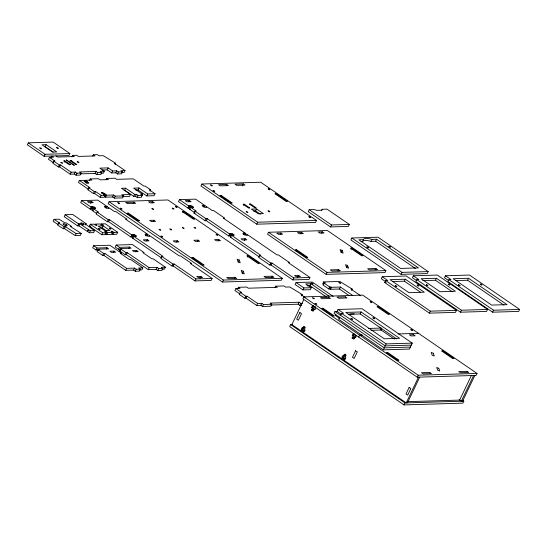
<?xml version="1.0" encoding="UTF-8"?>
<svg xmlns="http://www.w3.org/2000/svg" width="547" height="547" viewBox="0 0 547 547"><rect width="100%" height="100%" fill="white"/><g stroke="black" fill="none" stroke-linecap="round" stroke-linejoin="round"><path stroke-width="0.82" d="M54.05 219.34L59.732 223.005L58.488 223.039L57.62 225.07L63.274 228.714L64.519 228.673L75.267 235.607L80.327 235.449L81.223 233.439L70.474 226.513L71.719 226.479L66.064 222.827L64.819 222.868L59.103 219.183L54.05 219.34L53.148 221.35L58.146 224.571M63.274 228.714L64.177 226.704L65.421 226.663L76.17 233.596L81.223 233.439M64.519 228.673L65.421 226.663M65.756 226.068L66.358 224.728M75.267 235.607L76.17 233.596M28.294 142.835L27.35 144.818L44.081 156.278L68.949 155.526L69.893 153.55L53.162 142.09L28.294 142.835L45.025 154.295L69.893 153.55M46.153 144.688L42.003 144.818L52.601 152.073L56.751 151.95L46.153 144.688L45.21 146.671L53.155 152.114M44.081 156.278L45.025 154.295M50.939 158.008L51.883 156.032L53.551 157.174L49.408 157.304L48.464 159.28L53.346 162.623M49.408 157.304L54.987 161.119L53.743 161.16L52.799 163.136L58.379 166.958L59.623 166.924L70.214 174.178L74.358 174.055L76.033 175.204L80.177 175.074L81.12 173.098L79.452 171.949L96.026 171.45L97.701 172.599L101.845 172.469L100.901 174.452L96.751 174.575L95.082 173.433L80.163 173.878M58.379 166.958L59.322 164.975L60.567 164.941L71.158 172.202L75.308 172.073L76.977 173.221L81.12 173.098M59.623 166.924L60.567 164.941M64.293 162.158L64.922 160.839L70.522 164.681L69.284 164.715L63.678 160.88L64.922 160.839M71.972 156.722L72.601 155.403L76.744 155.28L78.419 156.428L94.993 155.929L93.325 154.78L92.696 156.1M70.214 174.178L71.158 172.202M74.358 174.055L75.308 172.073M76.033 175.204L76.977 173.221M86.501 183.238L87.137 181.919L88.805 183.06L87.561 183.101L85.353 181.966L83.547 180.346L79.404 180.476L78.46 182.452L88.395 189.255M86.132 223.689L72.724 214.499L65.182 214.725L64.238 216.708L77.647 225.897L78.891 225.856L89.373 232.742L93.599 232.612L94.542 230.629L84.894 223.723L86.132 223.689L85.503 225.008M84.163 181.631L84.792 180.312L91.834 180.1L90.166 178.951L89.53 180.271M85.277 182.397L85.906 181.078L86.447 181.057L87.67 181.898L87.041 183.218M85.817 182.377L86.447 181.057M106.651 207.949L107.28 206.622L97.797 200.134L81.64 200.619L80.696 202.595L90.173 209.091L91 209.07L92.135 206.561L94.105 207.019L95.773 208.168L94.535 208.209L93.899 209.528M95.082 173.433L96.026 171.45M79.404 180.476L90.002 187.73L88.758 187.771L87.814 189.747L93.387 193.57L94.631 193.535L100.21 197.351L104.354 197.228L105.297 195.245L101.284 192.496L102.528 192.462L105.968 194.431L105.427 194.445L104.798 195.764M96.751 174.575L97.701 172.599M77.647 225.897L78.59 223.914L79.835 223.873L90.317 230.759L94.542 230.629M93.387 193.57L94.337 191.587L95.575 191.553L101.154 195.375L105.297 195.245M102.221 170.028L107.198 169.878L111.656 172.934L115.8 172.804L117.475 173.953L121.619 173.83L122.562 171.847L118.419 171.97L116.743 170.828L112.6 170.951L108.142 167.895L99.855 168.141L104.313 171.197L103.369 173.18L100.88 173.255M78.891 225.856L79.835 223.873M94.631 193.535L95.575 191.553M90.652 203.498L91.602 201.515L93.27 202.663L89.127 202.787L87.452 201.638L91.602 201.515M107.198 169.878L108.142 167.895M90.173 209.091L91.117 207.115L91.951 207.087L91.226 206.588L92.135 206.561M82.829 225.09L83.465 223.764M92.86 207.06L91.917 209.043L91.192 208.544M106.111 179.772L106.74 178.452L115.027 178.206L116.702 179.348L133.277 178.848L143.875 186.11L145.119 186.069L150.692 189.891L150.063 191.211M94.535 208.209L95.26 208.701L92.792 208.257L91.848 210.239L96.73 213.583M93.161 209.002L94.105 207.019M115.055 164.599L115.684 163.28L103.287 155.676L99.137 155.799L97.469 154.657L93.325 154.78M111.656 172.934L112.6 170.951M100.21 197.351L101.154 195.375M101.899 193.782L102.528 192.462M103.568 194.923L104.197 193.604M104.108 194.91L104.737 193.59M105.038 233.425L106.713 234.567L111.766 234.417L112.709 232.434L107.656 232.591L105.981 231.443L104.737 231.484L106.412 232.625L105.468 234.608L101.735 234.718L89.359 226.239L90.303 224.256L94.029 224.147L95.704 225.289L96.949 225.255L95.274 224.106L100.333 223.955L102.002 225.104L103.246 225.063L101.571 223.921L100.942 225.241M87.288 231.607L88.231 229.624M87.698 231.593L88.641 229.61M92.792 208.257L98.371 212.079L97.127 212.113L96.183 214.096L107.335 221.74L108.579 221.699L130.883 236.981L131.718 236.954L132.846 234.451L134.815 234.909L136.49 236.058L135.246 236.092L135.971 236.591L135.061 236.619L133.502 236.147L132.559 238.13L161.413 257.89M115.8 172.804L116.743 170.828M105.598 197.193L106.542 195.211L113.585 194.999L115.26 196.141L123.547 195.894L122.603 197.877L114.316 198.123L112.641 196.975L105.598 197.193L104.484 196.428L105.024 196.407M89.373 232.742L90.317 230.759M117.475 173.953L118.419 171.97M105.824 207.969L106.453 206.65L107.28 206.622M109.099 201.74L108.156 203.723L222.485 282.04L281.329 280.262L282.273 278.286L167.943 199.97L109.099 201.74L223.429 280.057L282.273 278.286M115.684 163.28L114.439 163.321L125.037 170.575L124.087 172.558L121.605 172.633M112.641 196.975L113.585 194.999M114.316 198.123L115.26 196.141M139.41 269.917L141.912 269.842L142.856 267.866L130.589 259.463L129.345 259.497L120.306 253.309L121.55 253.268L109.838 245.247L93.64 245.74L92.689 247.716L96.04 250.006L98.528 249.931M100.559 227.935L102.227 227.887L103.178 225.904L109.926 230.526L104.908 230.677L98.159 226.055L103.178 225.904M107.335 221.74L108.279 219.757L109.523 219.716L131.834 234.998L132.661 234.978L131.936 234.478L132.846 234.451M101.735 234.718L102.686 232.742L106.412 232.625M108.579 221.699L109.523 219.716M96.04 250.006L96.983 248.03L106.952 247.729L108.621 248.871L98.658 249.172L98.022 250.492M142.247 195.334L138.104 195.457L136.429 194.308L134.644 194.363L125.612 188.175L124.668 190.158L133.7 196.346L135.485 196.291L137.16 197.433L141.304 197.31L142.247 195.334L140.572 194.185L142.357 194.13L141.413 196.113M105.352 232.762L105.981 231.443M98.658 249.172L99.212 249.555L98.009 249.596L97.065 251.572L102.645 255.394L103.848 255.36L125.707 270.334L133.584 270.095L135.253 271.244L139.417 271.114L140.367 269.138L138.692 267.989L142.856 267.866M106.713 234.567L107.656 232.591M125.612 188.175L121.468 188.298L130.501 194.486L129.557 196.469L122.501 196.681M102.645 255.394L103.588 253.411L104.792 253.377L126.651 268.351L134.528 268.112L136.196 269.261L140.367 269.138M113.01 234.383L113.954 232.4L117.687 232.29L116.743 234.266L113.01 234.383L111.896 233.617M106.316 249.049L106.952 247.729M103.848 255.36L104.792 253.377M133.7 196.346L134.644 194.363M138.042 189.953L138.986 187.97L147.745 193.966L155.027 193.747L154.083 195.73L146.794 195.949L138.042 189.953L135.731 190.021M135.485 196.291L136.429 194.308M127.69 214.451L128.319 213.132L139.471 220.769L138.227 220.803L127.075 213.166L128.319 213.132M133.352 203.511L133.981 202.192L135.656 203.334L127.362 203.587L125.694 202.438L133.981 202.192M137.16 197.433L138.104 195.457M161.96 269.24L164.456 269.165L165.399 267.182L153.133 258.779L151.888 258.82L142.856 252.632L144.093 252.591L132.388 244.571L116.183 245.056L115.239 247.039L118.583 249.329L120.244 249.282M113.393 252.427L114.022 251.107L115.69 252.249L111.547 252.372L109.879 251.23L114.022 251.107M118.583 249.329L119.526 247.347L129.495 247.046L131.164 248.194L121.202 248.495L120.258 250.478M165.399 267.182L161.235 267.312L162.91 268.454L161.967 270.437L157.803 270.56L156.127 269.418L148.251 269.65L126.391 254.676L125.188 254.717L119.608 250.895L120.559 248.912L121.755 248.878L121.202 248.495M146.794 195.949L147.745 193.966M130.883 236.981L131.834 234.998M131.902 236.434L132.627 236.926L133.571 234.95M125.188 254.717L126.131 252.735L127.335 252.7L149.194 267.674L157.071 267.435L158.746 268.584L162.91 268.454M134.815 234.909L133.871 236.892L132.627 236.926M128.866 248.372L129.495 247.046M126.391 254.676L127.335 252.7M152.045 202.944L152.675 201.624L154.35 202.773L150.206 202.896L148.531 201.754L152.675 201.624M125.707 270.334L126.651 268.351M135.936 251.743L136.565 250.423L138.241 251.572L134.09 251.695L132.422 250.553L136.565 250.423M145.625 235.887L146.439 234.041L147.991 234.513L147.362 235.832M146.534 235.86L147.164 234.54M153.276 221.576L153.905 220.256L155.58 221.398L151.355 221.528L149.68 220.379L153.905 220.256M146.74 241.036L147.369 239.716L149.044 240.865L144.9 240.988L143.225 239.839L147.369 239.716M133.584 270.095L134.528 268.112M135.253 271.244L136.196 269.261M204.455 206.951L205.084 205.631L195.6 199.135L179.437 199.621L178.493 201.604L187.977 208.099L188.804 208.072L189.939 205.569L191.901 206.028L193.576 207.176L192.332 207.21L193.057 207.71L192.147 207.737L190.595 207.265L189.652 209.248L194.527 212.585M148.251 269.65L149.194 267.674M133.502 236.147L163.061 256.393L161.816 256.434L160.873 258.41L172.031 266.054L173.269 266.013L195.026 280.912L211.183 280.426L212.127 278.444L190.377 263.545L191.621 263.51L180.469 255.866L179.225 255.907L149.666 235.661L148.839 235.682L149.563 236.181L148.654 236.208L146.685 235.75L145.01 234.601L146.254 234.567L145.529 234.068L146.439 234.041M182.807 212.79L183.436 211.47L194.588 219.108L193.344 219.149L182.192 211.504L183.436 211.47M156.127 269.418L157.071 267.435M188.77 201.843L189.399 200.523L191.074 201.665L186.93 201.788L185.255 200.646L189.399 200.523M157.803 270.56L158.746 268.584M187.977 208.099L188.92 206.116L189.747 206.096L189.023 205.597L189.939 205.569M190.664 206.069L189.713 208.045L188.988 207.552M201.884 184.011L200.94 185.994L256.707 224.195L315.557 222.424L316.501 220.441L260.728 182.24L201.884 184.011L257.658 222.212L316.501 220.441M191.272 207.347L191.901 206.028M176.688 242.089L177.317 240.769L178.992 241.911L174.849 242.034L173.173 240.892L177.317 240.769M259.216 256.899L230.362 237.131L231.306 235.148L232.858 235.62L233.774 235.593L233.049 235.101L234.287 235.06L232.619 233.918L229.74 233.487L230.465 233.979L229.514 235.962L228.687 235.989L206.383 220.708L205.139 220.742L193.98 213.104L194.93 211.121L196.168 211.087L190.595 207.265M172.031 266.054L172.975 264.071L174.22 264.03L195.97 278.929L212.127 278.444M173.269 266.013L174.22 264.03M203.628 206.978L204.257 205.658L205.084 205.631M205.139 220.742L206.082 218.759L207.327 218.725L229.631 234.007L230.465 233.979M206.383 220.708L207.327 218.725M197.405 241.459L198.041 240.14L199.71 241.289L195.566 241.412L193.898 240.27L198.041 240.14M226.137 185.782L226.766 184.455L228.441 185.604L220.147 185.857L218.479 184.708L226.766 184.455M192.38 258.765L193.009 257.446L204.168 265.083L202.923 265.124L191.765 257.48L193.009 257.446M195.026 280.912L195.97 278.929M242.396 185.939L243.34 183.956L245.015 185.105L236.728 185.358L235.053 184.209L243.34 183.956M199.963 278.368L200.906 276.392L202.581 277.534L198.438 277.664L196.763 276.515L200.906 276.392M218.13 240.837L218.759 239.518L220.434 240.666L216.291 240.789L214.615 239.641L218.759 239.518M228.687 235.989L229.631 234.007M243.668 205.467L244.277 204.188L249.856 208.01L248.612 208.051L243.039 204.229L244.277 204.188M230.649 233.46L229.706 235.436L231.675 235.894M230.431 235.935L231.374 233.952M231.99 235.237L232.619 233.918M243.613 234.369L244.242 233.049L245.794 233.521L245.165 234.841M253.425 211.012L255.627 210.944L256.57 208.968L263.374 213.624L258.239 213.781L251.435 209.118L256.57 208.968M244.338 234.861L244.967 233.542M222.485 282.04L223.429 280.057M244.229 240.701L245.172 238.724L246.847 239.866L242.704 239.996L241.029 238.848L245.172 238.724M238.26 261.999L239.203 260.016L237.145 259.237L238.157 262.027L240.222 262.806L239.203 260.016M256.707 224.195L257.658 222.212M234.369 278.635L235.005 277.315L236.673 278.464L228.386 278.71L226.711 277.568L235.005 277.315M247.497 257.104L248.126 255.784L259.285 263.422L258.04 263.463L246.882 255.818L248.126 255.784M242.314 273.158L243.258 271.175L241.193 270.396L242.212 273.185L244.27 273.965L243.258 271.175M237.747 288.631L238.376 287.305L240.044 288.454L235.901 288.577L234.957 290.56L239.839 293.903M268.495 232.27L267.551 234.246L326.115 274.362L384.958 272.591L385.902 270.608L327.345 230.492L268.495 232.27L327.058 272.379L385.902 270.608M235.901 288.577L241.48 292.399L240.236 292.433L239.292 294.416L244.871 298.238L246.116 298.197L256.707 305.458L260.851 305.335L262.526 306.477L270.813 306.231L271.756 304.248L270.088 303.106L299.093 302.231L300.768 303.373L302.423 303.325M231.306 235.148L260.864 255.401L259.62 255.435L258.676 257.418L269.828 265.056L271.073 265.022L292.823 279.92L308.987 279.435L309.93 277.452L288.18 262.553L289.425 262.512L278.273 254.875L277.028 254.909L247.47 234.663L246.642 234.69L247.367 235.189L246.451 235.217L244.482 234.752L242.813 233.61L244.058 233.569L243.333 233.077L244.242 233.049M244.871 298.238L245.815 296.255L247.059 296.221L257.651 303.476L261.801 303.353L263.469 304.501L271.756 304.248M246.116 298.197L247.059 296.221M280.317 234.41L280.946 233.09L282.621 234.232L278.471 234.362L276.803 233.213L280.946 233.09M269.828 265.056L270.779 263.08L272.016 263.039L293.766 277.938L309.93 277.452M271.073 265.022L272.016 263.039M256.707 305.458L257.651 303.476M271.668 277.514L272.297 276.194L273.972 277.336L265.685 277.589L264.01 276.44L272.297 276.194M260.851 305.335L261.801 303.353M262.526 306.477L263.469 304.501M309.192 209.686L308.248 211.662L330.552 226.943L348.371 226.41L349.321 224.427L327.01 209.145L322.245 209.289A13.86 3.938 25.5 0 1 321.506 210.205L317.185 210.335A13.86 3.938 25.5 0 1 313.957 209.542L309.192 209.686L331.496 224.967L349.321 224.427M275.038 287.503L275.674 286.184L283.961 285.937L285.63 287.079L289.78 286.956L302.176 294.56L301.547 295.879M301.035 233.788L301.664 232.468L303.339 233.61L299.195 233.733L297.52 232.591L301.664 232.468M296.009 251.087L296.638 249.767L307.79 257.405L306.552 257.446L295.394 249.801L296.638 249.767M321.615 210.609L322.245 209.289M292.823 279.92L293.766 277.938M297.766 277.377L298.71 275.394L300.385 276.543L296.242 276.666L294.566 275.524L298.71 275.394M333.15 296.385L312.234 282.061L296.071 282.546L295.127 284.529L302.99 289.917L310.306 289.691L311.25 287.715L305.67 283.893L310.935 283.736L329.226 296.262M321.759 233.159L322.388 231.839L324.056 232.988L319.913 233.111L318.245 231.969L322.388 231.839M330.552 226.943L331.496 224.967M302.99 289.917L303.934 287.934L311.25 287.715M270.847 305.035L298.149 304.207L299.093 302.231M292.344 324.569L290.635 324.617L289.691 326.6L404.021 404.91L462.865 403.139L463.815 401.156L462.406 400.199M298.149 304.207L299.824 305.356L300.768 303.373M303.858 296.891L302.915 298.874L417.245 377.184L476.095 375.413L477.039 373.43L362.709 295.12L303.858 296.891L418.188 375.208L477.039 373.43M306.983 285.808L309.992 285.719L310.935 283.736M303.797 299.592L291.879 324.583L301.363 331.072L302.6 331.038L303.236 329.718L301.267 329.26L301.958 327.803L303.927 328.262L304.556 326.942M326.115 274.362L327.058 272.379M351.536 290.368L352.165 289.042L339.769 281.445L323.605 281.931L322.662 283.907L323.776 284.672M312.316 308.098L311.373 310.081L312.617 310.046L313.561 308.064L311.592 307.605L312.289 306.149L314.252 306.614M323.605 281.931L325.28 283.072L324.036 283.114L323.092 285.09L328.672 288.912L330.525 289.295L339.502 289.028L349.095 295.599M301.363 331.072L301.992 329.752L303.236 329.718M302.682 328.303L303.626 326.32L305.301 327.468L304.358 329.451L305.082 329.944L304.385 331.4L303.66 330.901L303.031 332.22L342.073 358.962L343.318 358.928L343.947 357.601L341.978 357.143L342.668 355.694L344.637 356.152L345.581 354.169M313.014 306.648L313.643 305.329M302.505 329.219L303.202 327.769M315.236 309.212L313.992 309.246L313.048 311.229L311.373 310.081M315.311 306.47L314.682 307.797L315.407 308.289L314.716 309.746L313.992 309.246M341.178 252.372L342.121 250.389L340.063 249.603L341.075 252.393L343.14 253.179L342.121 250.389M351.858 237.993L350.914 239.976L401.108 274.362L427.214 273.575L428.157 271.592L377.963 237.207L351.858 237.993L402.052 272.379L428.157 271.592M328.672 288.912L329.615 286.936L331.475 287.312L340.446 287.045L352.788 295.496M337.998 270.956L338.627 269.637L340.302 270.786L332.015 271.032L330.34 269.89L338.627 269.637M329.916 288.878L330.86 286.895M330.525 289.295L331.475 287.312M351.126 249.425L351.755 248.106L362.907 255.743L361.67 255.784L350.511 248.14L351.755 248.106M346.648 267.435L347.598 265.452L345.533 264.673L346.545 267.456L348.61 268.242L347.598 265.452M339.502 289.028L340.446 287.045M361.02 241.665L362.613 241.617L363.557 239.641A13.86 3.938 25.5 0 1 371.844 239.388L376.609 239.244L418.434 267.893L400.616 268.433L358.791 239.784L363.557 239.641M337.526 311.434L334.996 311.51L334.053 313.493L384.247 347.871L410.353 347.085M335.851 314.087L335.222 315.407L339.372 318.272M339.632 317.315L338.682 319.291L383.303 349.854L409.409 349.068L412.247 343.126L362.052 308.74L338.053 309.465L337.109 311.448L341.26 314.313M362.613 241.617A13.86 3.938 25.5 0 1 370.9 241.371L371.844 239.388M370.9 241.371L375.666 241.227L376.609 239.244M340.576 315.332L341.519 313.349L343.591 313.287L338.053 309.465M375.297 269.835L375.926 268.515L377.601 269.664L369.314 269.91L367.639 268.762L375.926 268.515M348.254 314.299L360.179 313.944L361.123 311.961L399.604 338.32L384.274 338.784L345.793 312.426L361.123 311.961M352.302 335.489L353 334.039L354.244 333.998L353.547 335.455L352.302 335.489L354.271 335.954L353.328 337.93L352.083 337.971L353.034 335.988M342.073 358.962L342.702 357.642L343.947 357.601M343.393 356.193L344.337 354.21L346.012 355.352L345.068 357.335L345.793 357.834L345.102 359.283L344.378 358.791L343.748 360.111L406.209 402.893L418.489 377.15M343.222 357.109L343.913 355.653M382.264 276.72L387.796 280.543L385.724 280.604L384.78 282.58L429.402 313.144L455.507 312.358L456.451 310.375L406.257 275.996L382.264 276.72L381.321 278.697L385.471 281.561M344.904 356.487L345.848 354.504M355.947 337.096L354.702 337.137L353.759 339.113L352.083 337.971M358.688 337.075L359.632 335.092L362.189 335.017M401.108 274.362L402.052 272.379M381.744 328.699L381.115 330.019L370.928 330.326M392.459 281.555L404.39 281.192L405.334 279.216L424.294 292.201L408.958 292.666L389.997 279.674L405.334 279.216M413.354 275.784L418.893 279.606L416.821 279.667L415.877 281.643L460.492 312.207L486.598 311.421L487.548 309.438L437.354 275.059L413.354 275.784L412.411 277.76L416.561 280.625M383.303 349.854L386.134 343.913L412.247 343.126M422.701 280.645L435.48 280.255L436.424 278.279L455.384 291.264L440.055 291.729L421.094 278.738L436.424 278.279M445.463 275.77L450.995 279.592L448.923 279.654L447.979 281.637L492.594 312.193L518.706 311.407L519.65 309.431L469.456 275.045L445.463 275.77L444.52 277.753L448.67 280.618M429.402 313.144L430.345 311.161L456.451 310.375M404.021 404.91L404.965 402.934L463.815 401.156M417.245 377.184L418.188 375.208M407.453 402.859L419.734 377.109M455.658 280.604L467.589 280.249L468.533 278.266L507.014 304.624L491.678 305.089L453.196 278.724L468.533 278.266M460.492 312.207L461.436 310.224L487.548 309.438M492.594 312.193L493.544 310.217L519.65 309.431M471.227 375.816L459.651 400.089L407.44 401.662M473.606 375.488L461.326 401.231L459.22 399.795M462.571 401.197L474.851 375.447M104.313 171.197L100.169 171.327L101.845 172.469M125.037 170.575L120.887 170.698L122.562 171.847M90.166 178.951L98.453 178.705L100.122 179.847L108.415 179.601L106.74 178.452M87.137 181.919L87.67 181.898M138.986 187.97L133.598 188.134L142.357 194.13M150.692 189.891L149.454 189.932L155.027 193.747M130.501 194.486L121.878 194.746L123.547 195.894M189.652 209.248L190.479 209.221M193.98 213.104L195.224 213.063M101.571 223.921L105.304 223.805L117.687 232.29M89.359 226.239L90.85 226.191M132.559 238.13L133.386 238.102M230.362 237.131L231.19 237.104M119.608 250.895L120.812 250.861M384.78 282.58L386.161 282.539M238.376 287.305L246.663 287.059L248.338 288.207L277.343 287.332L275.674 286.184M352.165 289.042L350.928 289.083L360.685 295.77M302.176 294.56L300.932 294.594L304.905 297.315M299.824 305.356L301.479 305.308M311.592 307.605L313.561 308.064M349.923 313.944L354.251 313.814M368.48 328.446L381.211 328.063M303.66 330.901L304.905 330.86M354.969 334.497L353 334.039M398.011 333.937L418.476 333.321M356.637 335.646L355.4 335.68L356.124 336.179L355.427 337.629L354.702 337.137M411.296 345.109L385.191 345.895L334.996 311.51M344.378 358.791L345.622 358.75M344.364 360.09L342.497 359.03L344.35 359.646M303.229 332.132L301.78 331.14L303.633 331.762M58.488 223.039L64.177 226.704M467.589 280.249L503.972 305.164M448.923 279.654L493.544 310.217M435.48 280.255L452.335 291.804M375.666 241.227L415.399 268.447M416.821 279.667L461.436 310.224M404.39 281.192L420.54 292.262M385.724 280.604L430.345 311.161M255.627 210.944L260.393 214.205M324.036 283.114L329.615 286.936M245.794 233.521L223.484 218.239L224.728 218.198L213.576 210.561L212.332 210.595L206.759 206.78L205.925 206.8L206.65 207.299L205.74 207.327L203.771 206.869L202.096 205.72L203.34 205.686L202.616 205.187L204.257 205.658M360.179 313.944L396.561 338.866M380.418 329.54L394.36 339.092M309.992 285.719L326.169 296.795M179.437 199.621L188.92 206.116M194.93 211.121L206.082 218.759M259.62 255.435L270.779 263.08M188.079 207.58L188.804 208.072M228.79 235.463L229.514 235.962M341.519 313.349L386.134 343.913M296.071 282.546L303.934 287.934M353.547 335.455L354.271 335.954M312.617 310.046L313.732 310.805M353.328 337.93L354.442 338.696M72.601 155.403L74.276 156.551L57.702 157.051L56.026 155.902M84.792 180.312L85.906 181.078M105.427 194.445L106.542 195.211M301.267 329.26L301.992 329.752M341.978 357.143L342.702 357.642M53.743 161.16L59.322 164.975M290.635 324.617L404.965 402.934M88.758 187.771L94.337 191.587M240.236 292.433L245.815 296.255M147.991 234.513L125.687 219.231L126.931 219.197L115.773 211.552L114.528 211.593L108.956 207.771L108.128 207.798L108.853 208.291L107.937 208.318L105.968 207.86L104.299 206.718L105.544 206.677L104.812 206.178L106.453 206.65M81.64 200.619L91.117 207.115M97.127 212.113L108.279 219.757M161.816 256.434L172.975 264.071M90.276 208.571L91 209.07M92.675 210.212L93.4 210.711M130.993 236.461L131.718 236.954M113.954 232.4L112.279 231.251L111.041 231.292L112.709 232.434M102.227 227.887L106.952 231.121M90.303 224.256L102.686 232.742M116.183 245.056L119.526 247.347M120.559 248.912L126.131 252.735M65.182 214.725L78.59 223.914M93.64 245.74L96.983 248.03M98.009 249.596L103.588 253.411M299.852 312.522L296.7 319.127L298.375 320.268L301.52 313.67L299.852 312.522M355.618 350.723L352.473 357.328L354.141 358.47L357.294 351.871L355.618 350.723M409.163 387.399L406.011 394.004L407.686 395.146L410.831 388.548L409.163 387.399M39.835 147.895C41.08 150.015 42.926 148.175 39.835 147.895M56.69 147.587C57.941 149.707 59.78 147.861 56.69 147.587M60.949 162.356C62.201 164.483 64.04 162.637 60.949 162.356M77.25 161.666C78.494 163.792 80.341 161.946 77.25 161.666M117.892 202.698C119.137 204.817 120.983 202.971 117.892 202.698M98.433 228.461C99.677 230.581 101.523 228.742 98.433 228.461M120.313 208.202C121.557 210.328 123.403 208.482 120.313 208.202M109.291 228.133C110.535 230.26 112.381 228.414 109.291 228.133M151.977 208.523C153.235 210.663 155.088 208.804 151.977 208.523M172.243 208.154C173.502 210.287 175.355 208.434 172.243 208.154M175.43 206.547C176.674 208.667 178.52 206.821 175.43 206.547M159.115 229.33C160.36 231.456 162.206 229.61 159.115 229.33M210.677 184.961C211.921 187.088 213.768 185.242 210.677 184.961M161.023 236.092C162.274 238.218 164.114 236.372 161.023 236.092M169.973 229.002C171.218 231.128 173.064 229.282 169.973 229.002M213.098 190.472C214.342 192.599 216.188 190.753 213.098 190.472M182.404 227.586C183.662 229.726 185.515 227.867 182.404 227.586M216.14 234.431C217.391 236.557 219.231 234.711 216.14 234.431M268.215 188.811C269.459 190.937 271.305 189.091 268.215 188.811M246.177 211.532C247.422 213.651 249.268 211.812 246.177 211.532M268.139 210.868C269.391 212.995 271.23 211.149 268.139 210.868M308.925 216.701C310.176 218.821 312.016 216.981 308.925 216.701M311.421 283.1C312.672 285.226 314.511 283.38 311.421 283.1M366.9 246.936C368.152 249.056 369.991 247.217 366.9 246.936M312.652 297.841C313.903 299.968 315.742 298.122 312.652 297.841M315.072 303.353C316.323 305.472 318.163 303.633 315.072 303.353M338.962 282.484C340.207 284.604 342.053 282.765 338.962 282.484M388.869 246.273C390.114 248.4 391.96 246.553 388.869 246.273M350.989 318.47C352.234 320.59 354.08 318.751 350.989 318.47M370.189 301.691C371.44 303.817 373.28 301.971 370.189 301.691M395.194 285.719C396.445 287.845 398.284 285.999 395.194 285.719M372.951 317.807C374.196 319.933 376.042 318.087 372.951 317.807M417.156 285.062C418.407 287.182 420.246 285.336 417.156 285.062M426.291 284.782C427.535 286.908 429.381 285.062 426.291 284.782M448.253 284.125C449.497 286.245 451.343 284.399 448.253 284.125M458.393 284.775C459.644 286.895 461.483 285.049 458.393 284.775M410.906 329.581C412.151 331.701 413.997 329.862 410.906 329.581M480.355 284.112C481.606 286.231 483.445 284.392 480.355 284.112M194.123 227.354C195.361 229.487 197.241 227.641 194.123 227.354M66.385 159.97L74.194 165.324L66.385 159.97M71.219 160.654L69.975 160.688L75.582 164.531L76.826 164.49L71.219 160.654M221.104 195.395L219.86 195.436L231.012 203.074L232.256 203.04L221.104 195.395M276.221 193.734L274.977 193.775L286.129 201.412L287.373 201.378L276.221 193.734M250.581 204.004L249.336 204.038L254.916 207.86L256.153 207.819L250.581 204.004M328.74 297.336L320.453 297.589L322.128 298.73L330.415 298.484L328.74 297.336M345.321 296.836L337.027 297.089L338.702 298.231L346.989 297.985L345.321 296.836M323.079 308.276L321.834 308.317L332.986 315.954L334.231 315.92L323.079 308.276M378.196 306.614L376.951 306.655L388.103 314.293L389.348 314.258L378.196 306.614M413.518 334.668L409.375 334.791L411.05 335.933L415.194 335.81L413.518 334.668M387.775 352.589L386.531 352.63L397.683 360.268L398.927 360.234L387.775 352.589M442.892 350.928L441.648 350.969L452.8 358.606L454.044 358.572L442.892 350.928M429.764 372.466L421.477 372.712L423.146 373.861L431.439 373.608L429.764 372.466M467.063 371.338L458.776 371.591L460.444 372.733L468.731 372.486L467.063 371.338M433.258 353.212L431.193 352.432L432.212 355.222L434.27 356.001L433.258 353.212M438.728 368.275L436.67 367.495L437.682 370.285L439.74 371.064L438.728 368.275M63.473 224.516A2.291 0.622 24.1 0 0 67.076 225.808A2.291 0.622 24.1 0 0 64.792 223.962A2.291 0.622 24.1 0 0 63.473 224.516M81.065 223.579A1.908 0.54 25.5 0 0 84.04 224.714A1.908 0.54 25.5 0 0 82.173 223.101A1.908 0.54 25.5 0 0 81.065 223.579"/></g></svg>
